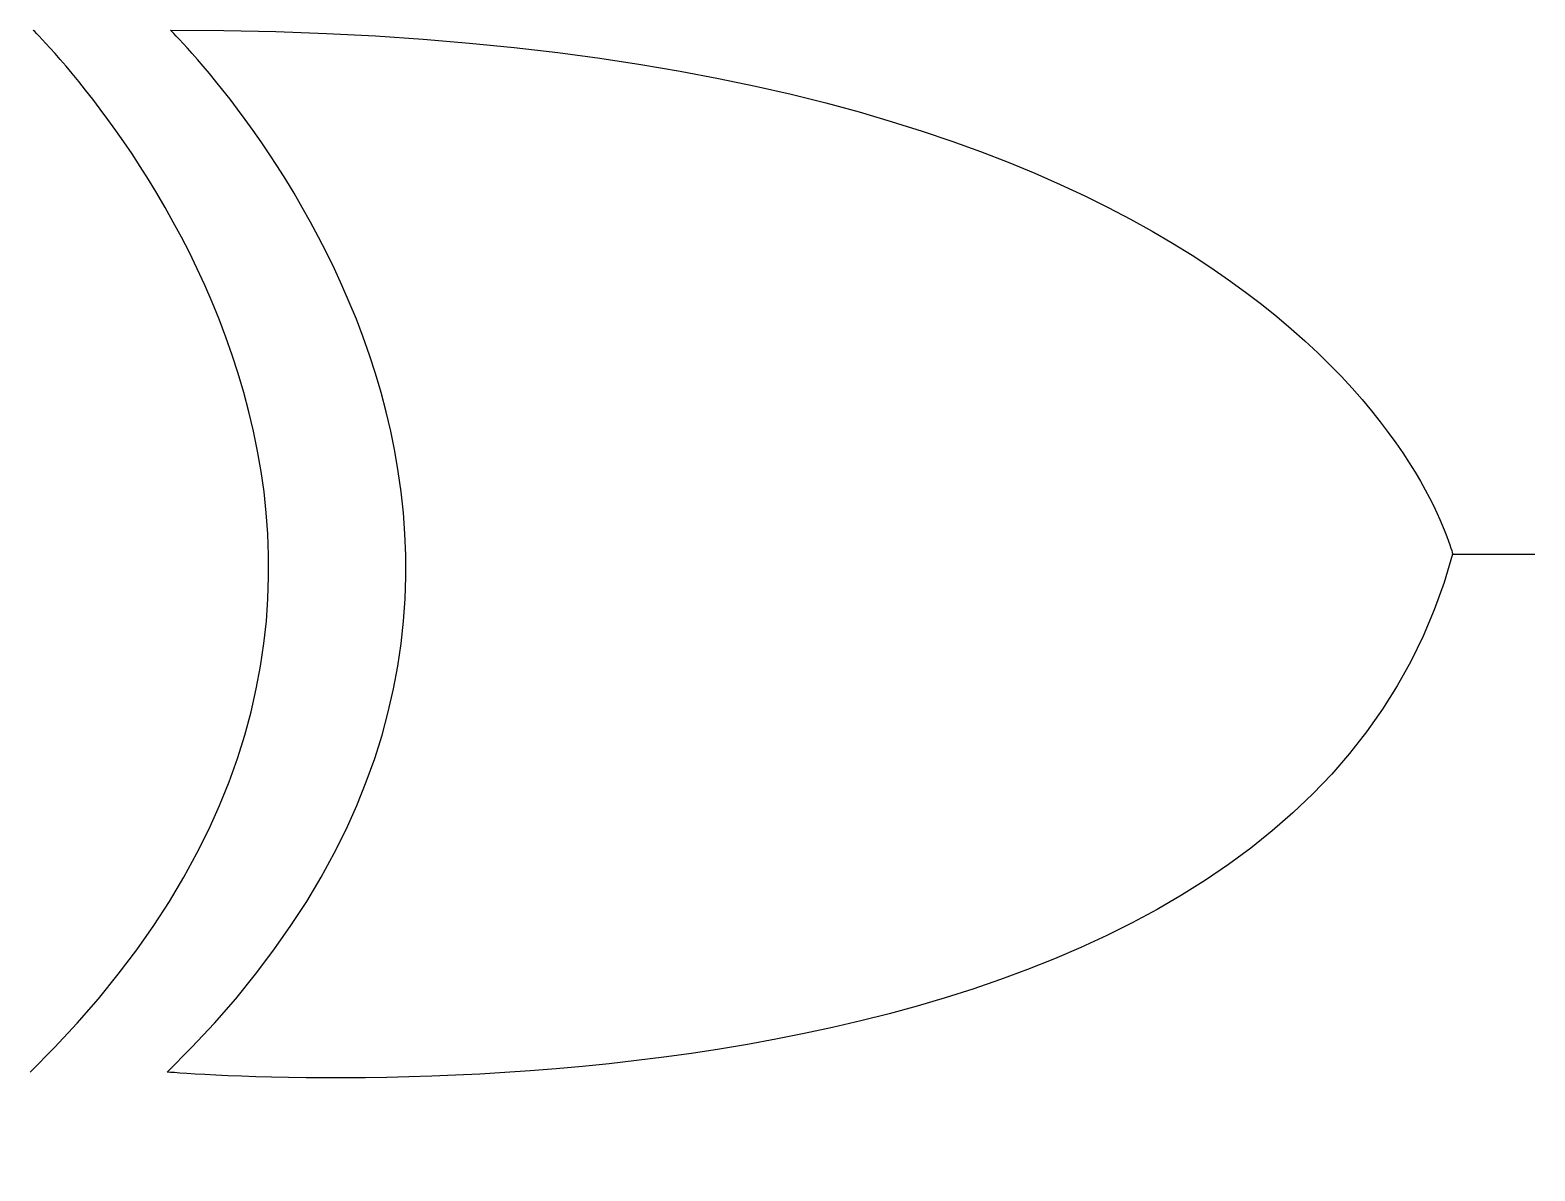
# Model space of a CAD drawing. Header units: millimetres. Extents: x -0.9 to 21, y -9 to 7.6.
import ezdxf

# ---------------------------------------------------------------- set-up
doc = ezdxf.new("R2010")
doc.units = ezdxf.units.MM
doc.layers.add('OBJECT', color=7, linetype='Continuous', true_color=0xffffff)

msp = doc.modelspace()

# ---------------------------------------------------------------- linework, layer by layer
at = {"layer": 'OBJECT'}
msp.add_line((19.8, 0), (21, 0), dxfattribs=at)
for points in [[(-0.938, -7.554), (6.863, 0.065), (-0.893, 7.639), (-0.893, 7.639)], [(1.062, -7.554), (8.863, 0.065), (1.107, 7.639), (1.107, 7.639)], [(1.107, 7.639), (17.981, 7.639), (19.8, 0), (19.8, 0)], [(19.8, 0), (17.377, -8.995), (1.062, -7.554), (1.062, -7.554)]]:
    msp.add_open_spline(points, degree=3, dxfattribs=at)

doc.saveas('drawing.dxf')
